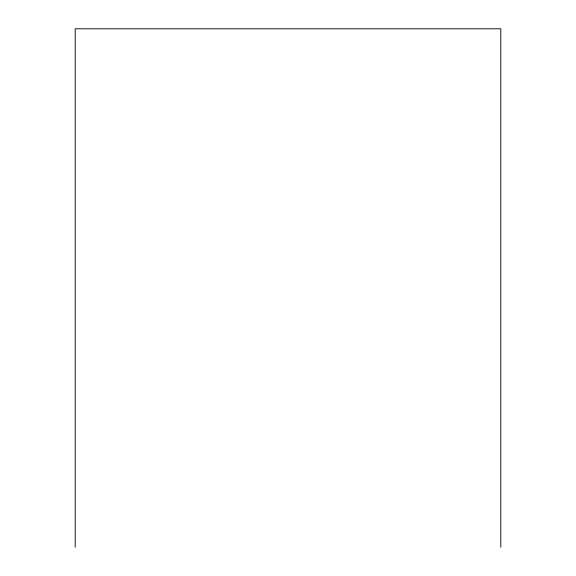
<?xml version="1.0" encoding="UTF-8"?>
<svg xmlns="http://www.w3.org/2000/svg" width="576" height="576" viewBox="0 0 576 576"><rect width="100%" height="100%" fill="white"/><g stroke="black" fill="none" stroke-linecap="round" stroke-linejoin="round"><path stroke-width="0.86" d="M500.796 547.2L500.796 28.8L75.204 28.8L75.204 547.2"/></g></svg>
